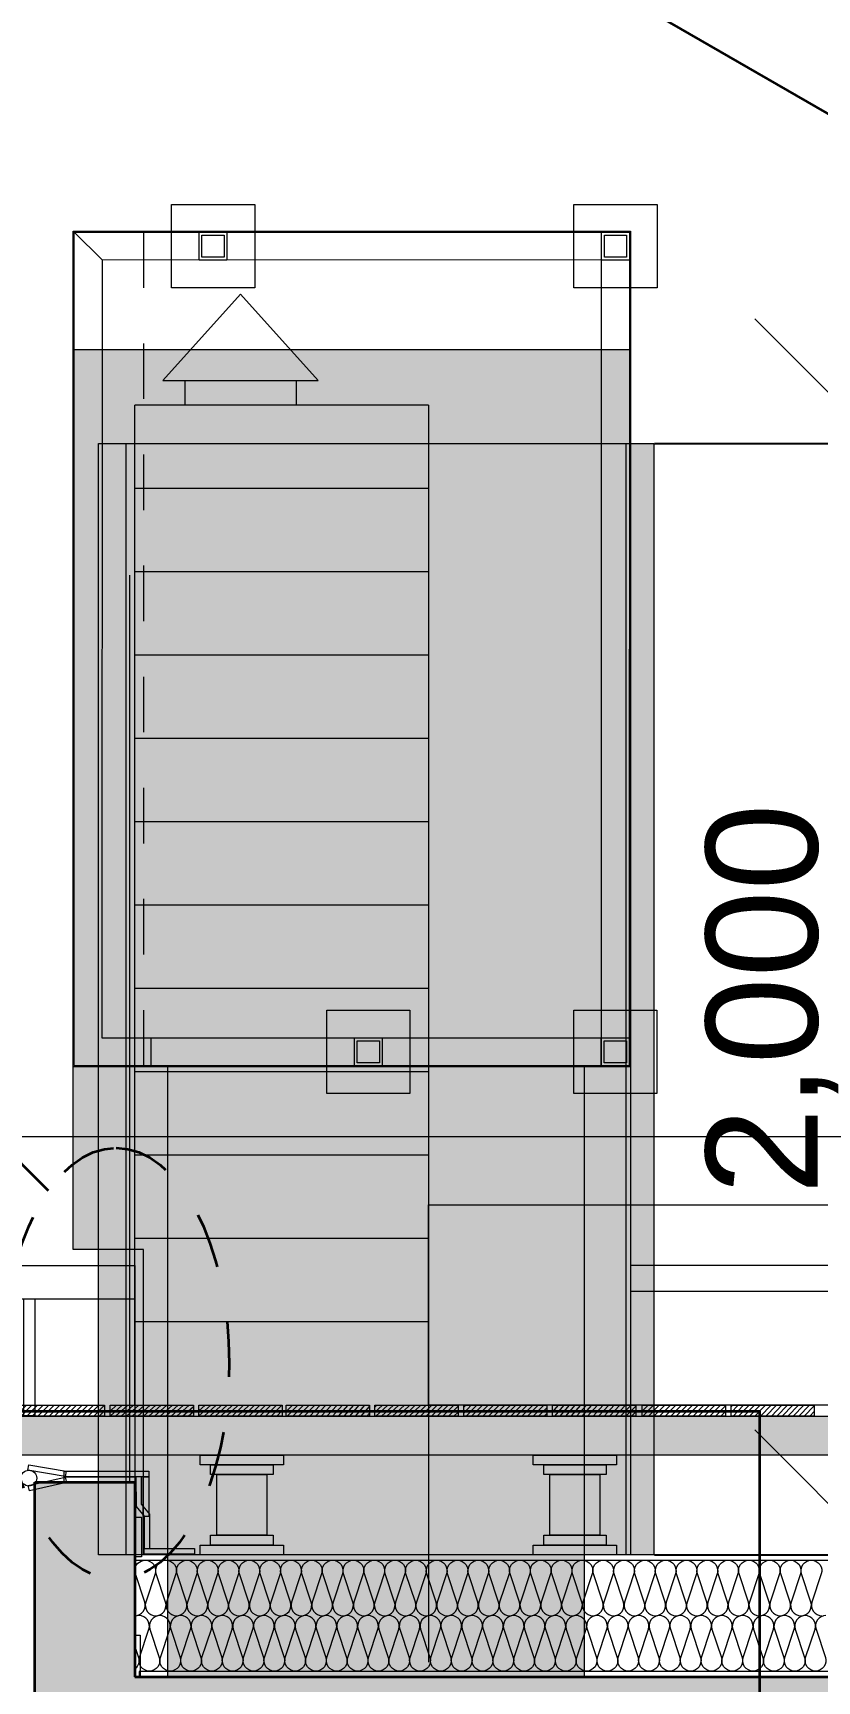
# Model space of a CAD drawing. Header units: metres. Extents: x 1838950 to 1842843, y 5171318 to 5174224.
# Drawn here: x 1841224.471 to 1841225.884, y 5171402.515 to 5171405.481 of the extents above; entities that cross this region are included whole.
import ezdxf

# ---------------------------------------------------------------- set-up
doc = ezdxf.new("R2010")
doc.units = ezdxf.units.M
doc.header["$LTSCALE"] = 0.0254
doc.header["$PDMODE"] = 1
doc.header["$PDSIZE"] = -2
doc.linetypes.add('Sl_Pointillé 1', pattern=[0.083328, 0.041656, -0.041672])
doc.layers.get('0').update_dxf_attribs({"lineweight": 18})
doc.layers.get('DEFPOINTS').update_dxf_attribs({"lineweight": 18})
for name, color, linetype, lineweight, true_color in [('00 CHAZAL CONSTRUCTION', 1, 'Continuous', 5, 0xff0000), ('00 CHAZAL HABILLAGE EDICULES', 5, 'Continuous', 5, 0x0000ff), ('00 CHAZAL HABILLAGE EDICULES 2', 6, 'Continuous', 13, 0xff00ff)]:
    doc.layers.add(name, color=color, linetype=linetype, lineweight=lineweight, true_color=true_color)
for name, color, linetype, lineweight in [('00 CHAZAL Coupe A.5', 7, 'Continuous', 18), ('00 CHAZAL INVISIBLE ARCHI', 7, 'Continuous', 5), ('00 CHAZAL LEVER EDICULES', 7, 'Continuous', 5), ('00 CHAZAL MOBILIER', 7, 'Continuous', 5), ('00 CHAZAL PLATELAGE BOIS', 7, 'Continuous', 5)]:
    doc.layers.add(name, color=color, linetype=linetype, lineweight=lineweight)
doc.styles.add('Arial', font='arial.ttf')
doc.dimstyles.new('Arch', dxfattribs={"dimtxt": 302.065972222221, "dimasz": 0.00224482421875, "dimexe": 0.003175, "dimexo": 0.0015875, "dimgap": 0.0015875, "dimtad": 1, "dimzin": 3, "dimtxsty": 'Arial', "dimblk": 'VW_SLASH', "dimblk1": 'VW_SLASH', "dimblk2": 'VW_SLASH', "dimcen": 0, "dimdle": 0.0015875, "dimazin": 0, "dimtfac": 1, "dimtix": 1, "dimtmove": 0, "dimatfit": 0, "dimldrblk": 'VW_FILLEDARROW-3', "dimfxl": 1, "dimfrac": 2, "dimtolj": 1, "dimtzin": 3, "dimarcsym": 0})
pattern_1 = [(45, (388.1691140702418, 220.8695760480229), (0, -0.009999999999999997), [])]

# ---------------------------------------------------------------- blocks, each defined once
blk = doc.blocks.new('Groupe-1820-1')
at = {"layer": '00 CHAZAL Coupe A.5', "color": 7, "linetype": 'Continuous', "lineweight": 13, "flags": 128}
for points in [[(1841224.654896663, 5171402.713201515, -0.414213562373095), (1841224.673646663, 5171402.731951515, -0.5116109281874278), (1841224.691440247, 5171402.707289591), (1841224.674603078, 5171402.65661344, 0.5116109030738107), (1841224.692396663, 5171402.631951516, 0.511610876032272), (1841224.710190247, 5171402.65661344), (1841224.693353078, 5171402.707289591, -0.5116109189007877), (1841224.711146663, 5171402.731951515, -0.5116109281874278), (1841224.728940247, 5171402.707289591), (1841224.712103078, 5171402.65661344, 0.5116109030738107), (1841224.729896663, 5171402.631951516, 0.511610876032272), (1841224.747690247, 5171402.65661344), (1841224.730853078, 5171402.707289591, -0.5116109189007877), (1841224.748646663, 5171402.731951515, -0.5116109281874278), (1841224.766440247, 5171402.707289591), (1841224.749603078, 5171402.65661344, 0.5116109030738107), (1841224.767396663, 5171402.631951516, 0.511610876032272), (1841224.785190247, 5171402.65661344), (1841224.768353078, 5171402.707289591, -0.5116109189007877), (1841224.786146663, 5171402.731951515, -0.5116109281874278), (1841224.803940247, 5171402.707289591), (1841224.787103078, 5171402.65661344, 0.5116109030738107), (1841224.804896663, 5171402.631951516, 0.511610876032272), (1841224.822690247, 5171402.65661344), (1841224.805853078, 5171402.707289591, -0.5116109189007877), (1841224.823646663, 5171402.731951515, -0.5116109281874278), (1841224.841440247, 5171402.707289591), (1841224.824603078, 5171402.65661344, 0.5116109030738107), (1841224.842396663, 5171402.631951516, 0.511610876032272), (1841224.860190247, 5171402.65661344), (1841224.843353078, 5171402.707289591, -0.5116109189007877), (1841224.861146663, 5171402.731951515, -0.5116109281874278), (1841224.878940247, 5171402.707289591), (1841224.862103078, 5171402.65661344, 0.5116109030738107), (1841224.879896663, 5171402.631951516, 0.511610876032272), (1841224.897690247, 5171402.65661344), (1841224.880853078, 5171402.707289591, -0.5116109189007877), (1841224.898646663, 5171402.731951515, -0.5116109281874278), (1841224.916440247, 5171402.707289591), (1841224.899603078, 5171402.65661344, 0.5116109030738107), (1841224.917396663, 5171402.631951516, 0.511610876032272), (1841224.935190247, 5171402.65661344), (1841224.918353078, 5171402.707289591, -0.5116109189007877), (1841224.936146663, 5171402.731951515, -0.5116109281874278), (1841224.953940247, 5171402.707289591), (1841224.937103078, 5171402.65661344, 0.5116109030738107), (1841224.954896663, 5171402.631951516, 0.511610876032272), (1841224.972690247, 5171402.65661344), (1841224.955853078, 5171402.707289591, -0.5116109189007877), (1841224.973646663, 5171402.731951515, -0.5116109281874278), (1841224.991440247, 5171402.707289591), (1841224.974603078, 5171402.65661344, 0.5116109030738107), (1841224.992396663, 5171402.631951516, 0.511610876032272), (1841225.010190247, 5171402.65661344), (1841224.993353078, 5171402.707289591, -0.5116109189007877), (1841225.011146663, 5171402.731951515, -0.5116109281874278), (1841225.028940247, 5171402.707289591), (1841225.012103078, 5171402.65661344, 0.5116109030738107), (1841225.029896663, 5171402.631951516, 0.511610876032272), (1841225.047690247, 5171402.65661344), (1841225.030853078, 5171402.707289591, -0.5116109189007877), (1841225.048646663, 5171402.731951515, -0.5116109281874278), (1841225.066440247, 5171402.707289591), (1841225.049603078, 5171402.65661344, 0.5116109030738107), (1841225.067396663, 5171402.631951516, 0.511610876032272), (1841225.085190247, 5171402.65661344), (1841225.068353078, 5171402.707289591, -0.5116109189007877), (1841225.086146663, 5171402.731951515, -0.5116109281874278), (1841225.103940247, 5171402.707289591), (1841225.095521663, 5171402.681951515)], [(1841225.095521663, 5171402.681951515), (1841225.087103078, 5171402.65661344, 0.5116109030738107), (1841225.104896663, 5171402.631951516, 0.511610876032272), (1841225.122690247, 5171402.65661344), (1841225.105853078, 5171402.707289591, -0.5116109189007877), (1841225.123646663, 5171402.731951515, -0.5116109281874278), (1841225.141440247, 5171402.707289591), (1841225.124603078, 5171402.65661344, 0.5116109030738107), (1841225.142396663, 5171402.631951516, 0.511610876032272), (1841225.160190247, 5171402.65661344), (1841225.143353078, 5171402.707289591, -0.5116109189007877), (1841225.161146663, 5171402.731951515, -0.5116109281874278), (1841225.178940247, 5171402.707289591), (1841225.162103078, 5171402.65661344, 0.5116109030738107), (1841225.179896663, 5171402.631951516, 0.511610876032272), (1841225.197690247, 5171402.65661344), (1841225.180853078, 5171402.707289591, -0.5116109189007877), (1841225.198646663, 5171402.731951515, -0.5116109281874278), (1841225.216440247, 5171402.707289591), (1841225.199603078, 5171402.65661344, 0.5116109030738107), (1841225.217396663, 5171402.631951516, 0.511610876032272), (1841225.235190247, 5171402.65661344), (1841225.218353078, 5171402.707289591, -0.5116109189007877), (1841225.236146663, 5171402.731951515, -0.5116109281874278), (1841225.253940247, 5171402.707289591), (1841225.237103078, 5171402.65661344, 0.5116109030738107), (1841225.254896663, 5171402.631951516, 0.511610876032272), (1841225.272690247, 5171402.65661344), (1841225.255853078, 5171402.707289591, -0.5116109189007877), (1841225.273646663, 5171402.731951515, -0.5116109281874278), (1841225.291440247, 5171402.707289591), (1841225.274603078, 5171402.65661344, 0.5116109030738107), (1841225.292396663, 5171402.631951516, 0.511610876032272), (1841225.310190247, 5171402.65661344), (1841225.293353078, 5171402.707289591, -0.5116109189007877), (1841225.311146663, 5171402.731951515, -0.5116109281874278), (1841225.328940247, 5171402.707289591), (1841225.312103078, 5171402.65661344, 0.5116109030738107), (1841225.329896663, 5171402.631951516, 0.511610876032272), (1841225.347690247, 5171402.65661344), (1841225.330853078, 5171402.707289591, -0.5116109189007877), (1841225.348646663, 5171402.731951515, -0.5116109281874278), (1841225.366440247, 5171402.707289591), (1841225.349603078, 5171402.65661344, 0.5116109030738107), (1841225.367396663, 5171402.631951516, 0.511610876032272), (1841225.385190247, 5171402.65661344), (1841225.368353078, 5171402.707289591, -0.5116109189007877), (1841225.386146663, 5171402.731951515, -0.5116109281874278), (1841225.403940247, 5171402.707289591), (1841225.387103078, 5171402.65661344, 0.5116109030738107), (1841225.404896663, 5171402.631951516, 0.511610876032272), (1841225.422690247, 5171402.65661344), (1841225.405853078, 5171402.707289591, -0.5116109189007877), (1841225.423646663, 5171402.731951515, -0.5116109281874278), (1841225.441440247, 5171402.707289591), (1841225.424603078, 5171402.65661344, 0.5116109030738107), (1841225.442396663, 5171402.631951516, 0.511610876032272), (1841225.460190247, 5171402.65661344), (1841225.443353078, 5171402.707289591, -0.5116109189007877), (1841225.461146663, 5171402.731951515, -0.5116109281874278), (1841225.478940247, 5171402.707289591), (1841225.462103078, 5171402.65661344, 0.5116109030738107), (1841225.479896663, 5171402.631951516, 0.511610876032272), (1841225.497690247, 5171402.65661344), (1841225.480853078, 5171402.707289591, -0.5116109189007877), (1841225.498646663, 5171402.731951515, -0.5116109281874278), (1841225.516440247, 5171402.707289591), (1841225.499603078, 5171402.65661344, 0.5116109030738107), (1841225.517396663, 5171402.631951516, 0.511610876032272), (1841225.535190247, 5171402.65661344), (1841225.518353078, 5171402.707289591, -0.5116109189007877), (1841225.536146663, 5171402.731951515, -0.5116109281874278), (1841225.553940247, 5171402.707289591), (1841225.545521663, 5171402.681951515)], [(1841225.545521663, 5171402.681951515), (1841225.537103078, 5171402.65661344, 0.5116109030738107), (1841225.554896663, 5171402.631951516, 0.511610876032272), (1841225.572690247, 5171402.65661344), (1841225.555853078, 5171402.707289591, -0.5116109189007877), (1841225.573646663, 5171402.731951515, -0.5116109281874278), (1841225.591440247, 5171402.707289591), (1841225.574603078, 5171402.65661344, 0.5116109030738107), (1841225.592396663, 5171402.631951516, 0.511610876032272), (1841225.610190247, 5171402.65661344), (1841225.593353078, 5171402.707289591, -0.5116109189007877), (1841225.611146663, 5171402.731951515, -0.5116109281874278), (1841225.628940247, 5171402.707289591), (1841225.612103078, 5171402.65661344, 0.5116109030738107), (1841225.629896663, 5171402.631951516, 0.511610876032272), (1841225.647690247, 5171402.65661344), (1841225.630853078, 5171402.707289591, -0.5116109189007877), (1841225.648646663, 5171402.731951515, -0.5116109281874278), (1841225.666440247, 5171402.707289591), (1841225.649603078, 5171402.65661344, 0.5116109030738107), (1841225.667396663, 5171402.631951516, 0.511610876032272), (1841225.685190247, 5171402.65661344), (1841225.668353078, 5171402.707289591, -0.5116109189007877), (1841225.686146663, 5171402.731951515, -0.5116109281874278), (1841225.703940247, 5171402.707289591), (1841225.687103078, 5171402.65661344, 0.5116109030738107), (1841225.704896663, 5171402.631951516, 0.511610876032272), (1841225.722690247, 5171402.65661344), (1841225.705853078, 5171402.707289591, -0.5116109189007877), (1841225.723646663, 5171402.731951515, -0.5116109281874278), (1841225.741440247, 5171402.707289591), (1841225.724603078, 5171402.65661344, 0.5116109030738107), (1841225.742396663, 5171402.631951516, 0.511610876032272), (1841225.760190247, 5171402.65661344), (1841225.743353078, 5171402.707289591, -0.5116109189007877), (1841225.761146663, 5171402.731951515, -0.5116109281874278), (1841225.778940247, 5171402.707289591), (1841225.762103078, 5171402.65661344, 0.5116109030738107), (1841225.779896663, 5171402.631951516, 0.511610876032272), (1841225.797690247, 5171402.65661344), (1841225.780853078, 5171402.707289591, -0.5116109189007877), (1841225.798646663, 5171402.731951515, -0.5116109281874278), (1841225.816440247, 5171402.707289591), (1841225.799603078, 5171402.65661344, 0.5116109030738107), (1841225.817396663, 5171402.631951516, 0.511610876032272), (1841225.835190247, 5171402.65661344), (1841225.818353078, 5171402.707289591, -0.5116109189007877), (1841225.836146663, 5171402.731951515, -0.5116109281874278), (1841225.853940247, 5171402.707289591), (1841225.837103078, 5171402.65661344, 0.5116109030738107), (1841225.854896663, 5171402.631951516, 0.511610876032272), (1841225.872690247, 5171402.65661344), (1841225.855853078, 5171402.707289591, -0.5116109189007877), (1841225.873646663, 5171402.731951515, -0.5116109281874278), (1841225.891440247, 5171402.707289591), (1841225.874603078, 5171402.65661344, 0.5116109030738107), (1841225.892396663, 5171402.631951516, 0.511610876032272)], [(1841224.654896663, 5171402.631951516, 0.511610876032272), (1841224.672690247, 5171402.65661344), (1841224.655853078, 5171402.707289591, -0.08036629962771617), (1841224.654896663, 5171402.713201515)]]:
    blk.add_lwpolyline(points, format="xyb", dxfattribs=at)
blk = doc.blocks.new('Groupe-1821-1')
at = {"layer": '00 CHAZAL Coupe A.5', "color": 7, "linetype": 'Continuous', "lineweight": 13, "flags": 128}
for points in [[(1841225.093646663, 5171402.532428515, -0.511610917636113), (1841225.075853078, 5171402.55709044), (1841225.092690247, 5171402.607766591, 0.5116109189007877), (1841225.074896663, 5171402.632428516, 0.5116109229117703), (1841225.057103078, 5171402.607766591), (1841225.073940247, 5171402.55709044, -0.5116109189007877), (1841225.056146663, 5171402.532428515, -0.511610917636113), (1841225.038353078, 5171402.55709044), (1841225.055190247, 5171402.607766591, 0.5116109189007877), (1841225.037396663, 5171402.632428516, 0.5116109229117703), (1841225.019603078, 5171402.607766591), (1841225.036440247, 5171402.55709044, -0.5116109189007877), (1841225.018646663, 5171402.532428515, -0.511610917636113), (1841225.000853078, 5171402.55709044), (1841225.017690247, 5171402.607766591, 0.5116109189007877), (1841224.999896663, 5171402.632428516, 0.5116109229117703), (1841224.982103078, 5171402.607766591), (1841224.998940247, 5171402.55709044, -0.5116109189007877), (1841224.981146663, 5171402.532428515, -0.511610917636113), (1841224.963353078, 5171402.55709044), (1841224.980190247, 5171402.607766591, 0.5116109189007877), (1841224.962396663, 5171402.632428516, 0.5116109229117703), (1841224.944603078, 5171402.607766591), (1841224.961440247, 5171402.55709044, -0.5116109189007877), (1841224.943646663, 5171402.532428515, -0.511610917636113), (1841224.925853078, 5171402.55709044), (1841224.942690247, 5171402.607766591, 0.5116109189007877), (1841224.924896663, 5171402.632428516, 0.5116109229117703), (1841224.907103078, 5171402.607766591), (1841224.923940247, 5171402.55709044, -0.5116109189007877), (1841224.906146663, 5171402.532428515, -0.511610917636113), (1841224.888353078, 5171402.55709044), (1841224.905190247, 5171402.607766591, 0.5116109189007877), (1841224.887396663, 5171402.632428516, 0.5116109229117703), (1841224.869603078, 5171402.607766591), (1841224.886440247, 5171402.55709044, -0.5116109189007877), (1841224.868646663, 5171402.532428515, -0.511610917636113), (1841224.850853078, 5171402.55709044), (1841224.867690247, 5171402.607766591, 0.5116109189007877), (1841224.849896663, 5171402.632428516, 0.5116109229117703), (1841224.832103078, 5171402.607766591), (1841224.848940247, 5171402.55709044, -0.5116109189007877), (1841224.831146663, 5171402.532428515, -0.511610917636113), (1841224.813353078, 5171402.55709044), (1841224.830190247, 5171402.607766591, 0.5116109189007877), (1841224.812396663, 5171402.632428516, 0.5116109229117703), (1841224.794603078, 5171402.607766591), (1841224.811440247, 5171402.55709044, -0.5116109189007877), (1841224.793646663, 5171402.532428515, -0.511610917636113), (1841224.775853078, 5171402.55709044), (1841224.792690247, 5171402.607766591, 0.5116109189007877), (1841224.774896663, 5171402.632428516, 0.5116109229117703), (1841224.757103078, 5171402.607766591), (1841224.773940247, 5171402.55709044, -0.5116109189007877), (1841224.756146663, 5171402.532428515, -0.511610917636113), (1841224.738353078, 5171402.55709044), (1841224.755190247, 5171402.607766591, 0.5116109189007877), (1841224.737396663, 5171402.632428516, 0.5116109229117703), (1841224.719603078, 5171402.607766591), (1841224.736440247, 5171402.55709044, -0.5116109189007877), (1841224.718646663, 5171402.532428515, -0.511610917636113), (1841224.700853078, 5171402.55709044), (1841224.717690247, 5171402.607766591, 0.5116109189007877), (1841224.699896663, 5171402.632428516, 0.5116109229117703), (1841224.682103078, 5171402.607766591), (1841224.698940247, 5171402.55709044, -0.5116109189007877), (1841224.681146663, 5171402.532428515, -0.511610917636113), (1841224.663353078, 5171402.55709044), (1841224.680190247, 5171402.607766591, 0.5116109189007877), (1841224.662396662, 5171402.632428516, 0.1032437097334831), (1841224.654896663, 5171402.630863175)], [(1841225.543646663, 5171402.532428515, -0.511610917636113), (1841225.525853078, 5171402.55709044), (1841225.542690247, 5171402.607766591, 0.5116109189007877), (1841225.524896663, 5171402.632428516, 0.5116109229117703), (1841225.507103078, 5171402.607766591), (1841225.523940247, 5171402.55709044, -0.5116109189007877), (1841225.506146663, 5171402.532428515, -0.511610917636113), (1841225.488353078, 5171402.55709044), (1841225.505190247, 5171402.607766591, 0.5116109189007877), (1841225.487396663, 5171402.632428516, 0.5116109229117703), (1841225.469603078, 5171402.607766591), (1841225.486440247, 5171402.55709044, -0.5116109189007877), (1841225.468646663, 5171402.532428515, -0.511610917636113), (1841225.450853078, 5171402.55709044), (1841225.467690247, 5171402.607766591, 0.5116109189007877), (1841225.449896663, 5171402.632428516, 0.5116109229117703), (1841225.432103078, 5171402.607766591), (1841225.448940247, 5171402.55709044, -0.5116109189007877), (1841225.431146663, 5171402.532428515, -0.511610917636113), (1841225.413353078, 5171402.55709044), (1841225.430190247, 5171402.607766591, 0.5116109189007877), (1841225.412396663, 5171402.632428516, 0.5116109229117703), (1841225.394603078, 5171402.607766591), (1841225.411440247, 5171402.55709044, -0.5116109189007877), (1841225.393646663, 5171402.532428515, -0.511610917636113), (1841225.375853078, 5171402.55709044), (1841225.392690247, 5171402.607766591, 0.5116109189007877), (1841225.374896663, 5171402.632428516, 0.5116109229117703), (1841225.357103078, 5171402.607766591), (1841225.373940247, 5171402.55709044, -0.5116109189007877), (1841225.356146663, 5171402.532428515, -0.511610917636113), (1841225.338353078, 5171402.55709044), (1841225.355190247, 5171402.607766591, 0.5116109189007877), (1841225.337396663, 5171402.632428516, 0.5116109229117703), (1841225.319603078, 5171402.607766591), (1841225.336440247, 5171402.55709044, -0.5116109189007877), (1841225.318646663, 5171402.532428515, -0.511610917636113), (1841225.300853078, 5171402.55709044), (1841225.317690247, 5171402.607766591, 0.5116109189007877), (1841225.299896663, 5171402.632428516, 0.5116109229117703), (1841225.282103078, 5171402.607766591), (1841225.298940247, 5171402.55709044, -0.5116109189007877), (1841225.281146663, 5171402.532428515, -0.511610917636113), (1841225.263353078, 5171402.55709044), (1841225.280190247, 5171402.607766591, 0.5116109189007877), (1841225.262396663, 5171402.632428516, 0.5116109229117703), (1841225.244603078, 5171402.607766591), (1841225.261440247, 5171402.55709044, -0.5116109189007877), (1841225.243646663, 5171402.532428515, -0.511610917636113), (1841225.225853078, 5171402.55709044), (1841225.242690247, 5171402.607766591, 0.5116109189007877), (1841225.224896663, 5171402.632428516, 0.5116109229117703), (1841225.207103078, 5171402.607766591), (1841225.223940247, 5171402.55709044, -0.5116109189007877), (1841225.206146663, 5171402.532428515, -0.511610917636113), (1841225.188353078, 5171402.55709044), (1841225.205190247, 5171402.607766591, 0.5116109189007877), (1841225.187396663, 5171402.632428516, 0.5116109229117703), (1841225.169603078, 5171402.607766591), (1841225.186440247, 5171402.55709044, -0.5116109189007877), (1841225.168646663, 5171402.532428515, -0.511610917636113), (1841225.150853078, 5171402.55709044), (1841225.167690247, 5171402.607766591, 0.5116109189007877), (1841225.149896663, 5171402.632428516, 0.5116109229117703), (1841225.132103078, 5171402.607766591), (1841225.148940247, 5171402.55709044, -0.5116109189007877), (1841225.131146663, 5171402.532428515, -0.511610917636113), (1841225.113353078, 5171402.55709044), (1841225.130190247, 5171402.607766591, 0.5116109189007877), (1841225.112396663, 5171402.632428516, 0.5116109229117703), (1841225.094603078, 5171402.607766591), (1841225.111440247, 5171402.55709044, -0.5116109189007877), (1841225.093646663, 5171402.532428515)], [(1841225.899896663, 5171402.632428516, 0.5116109229117703), (1841225.882103078, 5171402.607766591), (1841225.898940247, 5171402.55709044, -0.5116109189007877), (1841225.881146663, 5171402.532428515, -0.511610917636113), (1841225.863353078, 5171402.55709044), (1841225.880190247, 5171402.607766591, 0.5116109189007877), (1841225.862396663, 5171402.632428516, 0.5116109229117703), (1841225.844603078, 5171402.607766591), (1841225.861440247, 5171402.55709044, -0.5116109189007877), (1841225.843646663, 5171402.532428515, -0.511610917636113), (1841225.825853078, 5171402.55709044), (1841225.842690247, 5171402.607766591, 0.5116109189007877), (1841225.824896663, 5171402.632428516, 0.5116109229117703), (1841225.807103078, 5171402.607766591), (1841225.823940247, 5171402.55709044, -0.5116109189007877), (1841225.806146663, 5171402.532428515, -0.511610917636113), (1841225.788353078, 5171402.55709044), (1841225.805190247, 5171402.607766591, 0.5116109189007877), (1841225.787396663, 5171402.632428516, 0.5116109229117703), (1841225.769603078, 5171402.607766591), (1841225.786440247, 5171402.55709044, -0.5116109189007877), (1841225.768646663, 5171402.532428515, -0.511610917636113), (1841225.750853078, 5171402.55709044), (1841225.767690247, 5171402.607766591, 0.5116109189007877), (1841225.749896663, 5171402.632428516, 0.5116109229117703), (1841225.732103078, 5171402.607766591), (1841225.748940247, 5171402.55709044, -0.5116109189007877), (1841225.731146663, 5171402.532428515, -0.511610917636113), (1841225.713353078, 5171402.55709044), (1841225.730190247, 5171402.607766591, 0.5116109189007877), (1841225.712396663, 5171402.632428516, 0.5116109229117703), (1841225.694603078, 5171402.607766591), (1841225.711440247, 5171402.55709044, -0.5116109189007877), (1841225.693646663, 5171402.532428515, -0.511610917636113), (1841225.675853078, 5171402.55709044), (1841225.692690247, 5171402.607766591, 0.5116109189007877), (1841225.674896663, 5171402.632428516, 0.5116109229117703), (1841225.657103078, 5171402.607766591), (1841225.673940247, 5171402.55709044, -0.5116109189007877), (1841225.656146663, 5171402.532428515, -0.511610917636113), (1841225.638353078, 5171402.55709044), (1841225.655190247, 5171402.607766591, 0.5116109189007877), (1841225.637396663, 5171402.632428516, 0.5116109229117703), (1841225.619603078, 5171402.607766591), (1841225.636440247, 5171402.55709044, -0.5116109189007877), (1841225.618646663, 5171402.532428515, -0.511610917636113), (1841225.600853078, 5171402.55709044), (1841225.617690247, 5171402.607766591, 0.5116109189007877), (1841225.599896663, 5171402.632428516, 0.5116109229117703), (1841225.582103078, 5171402.607766591), (1841225.598940247, 5171402.55709044, -0.5116109189007877), (1841225.581146663, 5171402.532428515, -0.511610917636113), (1841225.563353078, 5171402.55709044), (1841225.580190247, 5171402.607766591, 0.5116109189007877), (1841225.562396663, 5171402.632428516, 0.5116109229117703), (1841225.544603078, 5171402.607766591), (1841225.561440247, 5171402.55709044, -0.5116109189007877), (1841225.543646663, 5171402.532428515)], [(1841224.654896663, 5171402.576785181), (1841224.661440247, 5171402.55709044, -0.3225536413321664), (1841224.654896663, 5171402.536178515)]]:
    blk.add_lwpolyline(points, format="xyb", dxfattribs=at)
blk = doc.blocks.new('Groupe-1826-1')
at = {"layer": '00 CHAZAL Coupe A.5', "color": 7, "linetype": 'Continuous', "lineweight": 5, "flags": 128}
for points in [[(1841224.772692443, 5171402.920990684), (1841224.922692442, 5171402.920978106), (1841224.922691, 5171402.903782269), (1841224.772691001, 5171402.903794848)], [(1841224.791441185, 5171402.903793276), (1841224.903941185, 5171402.903783841), (1841224.903939704, 5171402.886131331), (1841224.791439705, 5171402.886140767)], [(1841224.80270257, 5171402.886139822), (1841224.89270257, 5171402.886132274), (1841224.892693399, 5171402.776773932), (1841224.802693399, 5171402.77678148)], [(1841224.772692287, 5171402.759131839), (1841224.922692287, 5171402.759119259), (1841224.922690844, 5171402.741923422), (1841224.772690845, 5171402.741936002)], [(1841224.791443583, 5171402.776782423), (1841224.903943583, 5171402.776772988), (1841224.903942102, 5171402.759120831), (1841224.791442103, 5171402.759130266)]]:
    blk.add_lwpolyline(points, close=True, dxfattribs=at)
blk = doc.blocks.new('Groupe-1828-1')
at = {"layer": '00 CHAZAL Coupe A.5', "color": 7, "linetype": 'Continuous', "lineweight": 5, "flags": 128}
for points in [[(1841225.372692443, 5171402.920990684), (1841225.522692442, 5171402.920978106), (1841225.522691, 5171402.903782269), (1841225.372691001, 5171402.903794848)], [(1841225.391441185, 5171402.903793276), (1841225.503941185, 5171402.903783841), (1841225.503939704, 5171402.886131331), (1841225.391439705, 5171402.886140767)], [(1841225.40270257, 5171402.886139822), (1841225.49270257, 5171402.886132274), (1841225.492693399, 5171402.776773932), (1841225.402693399, 5171402.77678148)], [(1841225.372692287, 5171402.759131839), (1841225.522692286, 5171402.759119259), (1841225.522690844, 5171402.741923422), (1841225.372690845, 5171402.741936002)], [(1841225.391443583, 5171402.776782423), (1841225.503943583, 5171402.776772988), (1841225.503942102, 5171402.759120831), (1841225.391442103, 5171402.759130266)]]:
    blk.add_lwpolyline(points, close=True, dxfattribs=at)
blk = doc.blocks.new('Groupe-1988-1')
at = {"layer": '00 CHAZAL CONSTRUCTION'}
blk.add_line((1841224.645291892, 5171404.505017748), (1841224.645057748, 5171402.870970676), dxfattribs=at)
at = {"layer": '00 CHAZAL CONSTRUCTION', "flags": 128}
blk.add_lwpolyline([(1841195.296588009, 5171405.794609969), (1841195.296587505, 5171403.494609969), (1841256.88204501, 5171403.49460997), (1841256.882043539, 5171406.072559759)], dxfattribs=at)
blk = doc.blocks.new('Groupe-1989-1')
at = {"layer": '00 CHAZAL CONSTRUCTION', "color": 7}
blk.add_blockref('Groupe-1988-1', (0, 0), dxfattribs=at)
blk = doc.blocks.new('Groupe-2001-1')
at = {"layer": '00 CHAZAL Coupe A.5', "color": 7, "linetype": 'Continuous', "lineweight": 13, "flags": 128}
blk.add_lwpolyline([(1841225.184061024, 5171403.371393556), (1841228.229749672, 5171403.371393556), (1841228.229749672, 5171403.010945064), (1841225.184061024, 5171403.010945064)], close=True, dxfattribs=at)
blk = doc.blocks.new('Groupe-2012-1')
at = {"layer": '00 CHAZAL Coupe A.5', "color": 8, "linetype": 'Continuous', "lineweight": 5, "true_color": 0x777777}
for p, q in [((1841225.184061024, 5171404.66071434), (1841224.655080248, 5171404.66071434)), ((1841225.184061024, 5171404.51071434), (1841224.655080248, 5171404.51071434)), ((1841225.184061024, 5171404.360714341), (1841224.655080248, 5171404.360714341)), ((1841225.184061024, 5171404.21071434), (1841224.655080248, 5171404.21071434)), ((1841225.184061024, 5171404.06071434), (1841224.655080248, 5171404.06071434)), ((1841225.184061024, 5171403.91071434), (1841224.655080248, 5171403.91071434)), ((1841225.184061024, 5171403.76071434), (1841224.655080248, 5171403.76071434)), ((1841225.184061024, 5171403.610714341), (1841224.655080248, 5171403.610714341)), ((1841225.184061024, 5171403.46071434), (1841224.655080248, 5171403.46071434)), ((1841225.184061024, 5171403.31071434), (1841224.655080248, 5171403.31071434)), ((1841225.184061024, 5171403.16071434), (1841224.655080248, 5171403.16071434))]:
    blk.add_line(p, q, dxfattribs=at)
blk = doc.blocks.new('Groupe-2013-1')
at = {"layer": '00 CHAZAL Coupe A.5', "color": 7, "linetype": 'Continuous', "lineweight": 13}
for p, q in [((1841224.655080248, 5171403.010945064), (1841224.655080248, 5171404.81071434)), ((1841225.184061024, 5171404.81071434), (1841224.655080248, 5171404.81071434)), ((1841225.184061024, 5171404.81071434), (1841225.184061024, 5171402.548337301))]:
    blk.add_line(p, q, dxfattribs=at)
at = {"layer": '00 CHAZAL Coupe A.5', "color": 8, "true_color": 0x777777}
blk.add_blockref('Groupe-2012-1', (0, 0), dxfattribs=at)
blk = doc.blocks.new('VW_SLASH')
at = {"color": 0, "linetype": 'ByBlock', "lineweight": -2, "transparency": 16777216}
blk.add_line((0.7071823204419889, 0), (-1, 0), dxfattribs=at)
at = {"color": 0, "lineweight": 20, "transparency": 16777216, "flags": 128}
blk.add_lwpolyline([(0.5000534143197685, 0.5000534143197684), (-0.5000534143197684, -0.5000534143197685)], dxfattribs=at)
blk = doc.blocks.new('*D1641')
at = {"layer": '00 CHAZAL HABILLAGE EDICULES 2', "color": 0, "lineweight": -2, "transparency": 16777216}
for p, q in [((1841225.591141896, 5171404.741843702), (1841226.631000002, 5171404.741843702)), ((1841225.996000002, 5171404.292878859), (1841225.996000002, 5171403.190808546)), ((1841225.591141896, 5171402.741843702), (1841226.631000002, 5171402.741843702))]:
    blk.add_line(p, q, dxfattribs=at)
at = {"layer": 'DEFPOINTS', "color": 0, "transparency": 16777216}
for p in [(1841225.589554396, 5171404.741843702), (1841225.589554396, 5171402.741843702), (1841225.996000002, 5171402.741843702)]:
    blk.add_point(p, dxfattribs=at)
at = {"layer": '00 CHAZAL HABILLAGE EDICULES 2', "color": 0, "lineweight": -2, "transparency": 16777216, "xscale": 0.44896484375, "yscale": 0.44896484375, "zscale": 0.44896484375}
for p, rotation in [((1841225.996000002, 5171404.741843702), 90), ((1841225.996000002, 5171402.741843702), 270)]:
    blk.add_blockref('VW_SLASH', p, dxfattribs=dict(at, rotation=rotation))
at = {"layer": '00 CHAZAL HABILLAGE EDICULES 2', "color": 0, "transparency": 16777216, "insert": (1841225.802810113, 5171403.7418437), "char_height": 0.2013773148148148, "attachment_point": 5, "rotation": 90, "style": 'Arial'}
blk.add_mtext('\\A1;2,000', dxfattribs=at)
blk = doc.blocks.new('VW_FILLEDARROW-3')
at = {"linetype": 'Continuous', "lineweight": 0, "transparency": 16777216}
blk.add_hatch(color=0, dxfattribs=at).paths.add_polyline_path([(-1.414364640883978, 0.3789778633279968), (0, 0), (-1.414364640883978, -0.3789778633279972)])
at = {"color": 0, "lineweight": 5, "transparency": 16777216, "flags": 128}
blk.add_lwpolyline([(-1.414364640883978, 0.3789778633279968), (0, 0), (-1.414364640883978, -0.3789778633279972)], close=True, dxfattribs=at)
blk = doc.blocks.new('00 poteau 50x50mm-4')
at = {"layer": '00 CHAZAL HABILLAGE EDICULES', "flags": 128}
for points in [[(-0.05, 0.1), (0.1, 0.1), (0.1, -0.05), (-0.05, -0.05)], [(0, 0.05), (0.05, 0.05), (0.05, 0), (0, 0)], [(0.005, 0.045), (0.045, 0.045), (0.045, 0.005), (0.005, 0.005)]]:
    blk.add_lwpolyline(points, close=True, dxfattribs=at)
blk = doc.blocks.new('Groupe-2079-1')
at = {"layer": '00 CHAZAL Coupe A.5', "color": 1, "linetype": 'Continuous', "lineweight": 35, "true_color": 0xff0000, "transparency": 33554687, "flags": 128}
for points in [[(1841194.98728708, 5171405.300031842), (1841194.987285593, 5171403.000031841), (1841225.780014346, 5171403.000018678)], [(1841225.780014346, 5171403.000018678), (1841225.780012945, 5171400.486295), (1841237.635416719, 5171400.486289932), (1841237.635418121, 5171403.000013611)]]:
    blk.add_lwpolyline(points, dxfattribs=at)
at = {"layer": '00 CHAZAL HABILLAGE EDICULES', "color": 1, "linetype": 'Sl_Pointillé 1', "true_color": 0xff0000, "transparency": 33554687}
blk.add_line((1841224.670770771, 5171405.122037154), (1841224.670498497, 5171403.622037178), dxfattribs=at)
at = {"layer": '00 CHAZAL HABILLAGE EDICULES', "color": 1, "true_color": 0xff0000, "transparency": 33554687, "flags": 128}
blk.add_lwpolyline([(1841224.543771136, 5171405.124060204), (1841225.54777112, 5171405.123877963), (1841225.54749812, 5171403.619877988), (1841224.543498136, 5171403.62006023)], close=True, dxfattribs=at)
at = {"layer": '00 CHAZAL HABILLAGE EDICULES', "color": 1, "true_color": 0xff0000, "flags": 128}
for points in [[(1841224.545770773, 5171405.122059841), (1841225.545770756, 5171405.121878325), (1841225.545498483, 5171403.62187835), (1841224.545498499, 5171403.622059866)], [(1841224.545770773, 5171405.122059843), (1841225.545770756, 5171405.121878325), (1841225.545498483, 5171403.621878351), (1841224.545498499, 5171403.622059866), (1841224.545770773, 5171405.122059843), (1841224.595761696, 5171405.072050767), (1841224.595507574, 5171403.672050791), (1841225.495507559, 5171403.671887427), (1841225.495761681, 5171405.071887402), (1841224.595761696, 5171405.072050767)]]:
    blk.add_lwpolyline(points, close=True, dxfattribs=at)
at = {"layer": '00 CHAZAL HABILLAGE EDICULES', "color": 1, "true_color": 0xff0000}
for p, rotation in [((1841224.820770768, 5171405.122009925), 179.9896021660055), ((1841225.545770756, 5171405.121878325), 179.9896021660055), ((1841225.10049849, 5171403.621959125), 89.98959959564084), ((1841225.545498483, 5171403.621878351), 89.98959959564084)]:
    blk.add_blockref('00 poteau 50x50mm-4', p, dxfattribs=dict(at, rotation=rotation))
blk = doc.blocks.new('Groupe-2080-1')
at = {"layer": '00 CHAZAL Coupe A.5', "color": 12, "linetype": 'Continuous', "lineweight": 35, "true_color": 0xdd0000, "transparency": 33554687}
for p, q in [((1841226.397747804, 5171405.04991596), (1841224.674156768, 5171406.045031658)), ((1841224.499194301, 5171403.396974235), (1841223.261126098, 5171404.63504202))]:
    blk.add_line(p, q, dxfattribs=at)
at = {"layer": '00 CHAZAL Coupe A.5', "color": 12, "linetype": 'Sl_Pointillé 1', "lineweight": 35, "true_color": 0xdd0000, "transparency": 33554687}
blk.add_ellipse((1841224.62115927, 5171403.08580891), major_axis=(-9.339513518743984e-11, 0.3882243502616882), ratio=0.5249453604746245, dxfattribs=at)

msp = doc.modelspace()

# ---------------------------------------------------------------- hatches: boundary and pattern name
at = {"layer": '00 CHAZAL Coupe A.5', "linetype": 'Continuous', "lineweight": 0, "true_color": 0xaaaaaa}
h = msp.add_hatch(color=253, dxfattribs=at)
h.paths.add_polyline_path([(1841239.109896663, 5171403.243896709), (1841238.949896664, 5171403.243896708), (1841238.949896662, 5171402.521969138), (1841224.65489666, 5171402.521969132), (1841224.654896659, 5171402.872162836), (1841224.474896656, 5171402.872162841), (1841224.474896655, 5171402.326162837), (1841224.475301403, 5171402.326162834), (1841224.475301407, 5171402.272162841), (1841231.923579672, 5171402.272162838), (1841231.923579679, 5171399.732462833), (1841224.655250215, 5171399.732462838), (1841224.655250213, 5171399.732162839), (1841224.475301403, 5171399.732162839), (1841224.475301412, 5171399.482162841), (1841236.987928811, 5171399.482162837), (1841236.987928817, 5171399.112889856), (1841237.087976189, 5171399.112889857), (1841237.087976182, 5171399.482162838), (1841238.93028596, 5171399.482162832), (1841238.93028596, 5171396.942462839), (1841224.475301409, 5171396.942462837), (1841224.475301411, 5171396.692355099), (1841246.377896659, 5171396.692355103), (1841246.377896661, 5171394.10147543), (1841224.475301404, 5171394.101475427), (1841224.475301405, 5171394.101355106), (1841224.475036844, 5171394.101355103), (1841224.475036842, 5171393.851355097), (1841246.37789666, 5171393.851355102), (1841246.377896659, 5171391.261162833), (1841224.475301403, 5171391.261162841), (1841224.475301406, 5171390.511163147), (1841224.655250211, 5171390.565686908), (1841224.655250206, 5171391.031714343), (1841224.654996149, 5171391.031714346), (1841224.654996147, 5171391.061714348), (1841241.882573695, 5171391.061714348), (1841241.882573695, 5171387.477191932), (1841242.082573693, 5171387.53426539), (1841242.082573697, 5171388.170355096), (1841244.382896662, 5171388.170355097), (1841244.382896658, 5171387.592779486), (1841244.575838503, 5171387.647714344), (1841244.575838506, 5171388.221043946), (1841251.192440692, 5171388.221043946), (1841251.192440688, 5171387.739728985), (1841251.352896657, 5171387.787714348), (1841251.352896661, 5171393.704138685), (1841251.353186321, 5171393.704138688), (1841251.353186318, 5171393.736426199), (1841251.352440687, 5171393.7364262), (1841251.352440685, 5171395.123355104), (1841251.233036839, 5171395.134355097), (1841251.233036847, 5171395.163355105), (1841251.232036843, 5171395.163355106), (1841251.232036842, 5171395.165587686), (1841251.192440684, 5171395.165587681), (1841251.192440693, 5171394.101475435), (1841246.557768262, 5171394.101475426), (1841246.557768263, 5171396.722462832), (1841251.192440694, 5171396.722462841), (1841251.192440686, 5171396.489355098), (1841251.352440685, 5171396.489355099), (1841251.352440687, 5171396.530651601), (1841251.352896659, 5171396.530651597), (1841251.352896658, 5171396.55671435), (1841251.352440684, 5171396.556714344), (1841251.352440692, 5171396.722462832), (1841252.340786604, 5171396.722462839), (1841252.3407866, 5171396.928933835), (1841251.720516192, 5171396.938018993), (1841251.720536839, 5171396.937796375), (1841251.362440684, 5171396.942462835), (1841251.352440687, 5171396.942462837), (1841251.352440687, 5171397.070166074), (1841251.352896661, 5171397.07016608), (1841251.352896659, 5171397.246062134), (1841251.352440687, 5171397.246062138), (1841251.352440692, 5171397.268162839), (1841251.352492689, 5171397.268162834), (1841251.35249269, 5171397.412162843), (1841251.35228317, 5171397.412162838), (1841251.352283174, 5171397.439162839), (1841251.192440686, 5171397.439162839), (1841251.192440687, 5171396.942462836), (1841245.109077177, 5171396.942462842), (1841245.085864868, 5171396.970704683), (1841245.00263581, 5171397.172667933), (1841244.919994568, 5171397.173386062), (1841244.919994564, 5171397.173392333), (1841244.919273441, 5171397.173392333), (1841244.919273437, 5171396.944310385), (1841244.919638059, 5171396.942462835), (1841239.110460074, 5171396.942462837), (1841239.11046007, 5171399.29216284), (1841239.10989666, 5171399.292162834), (1841239.109896654, 5171399.51216284), (1841244.86303684, 5171399.51216284), (1841244.863036841, 5171399.512462839), (1841244.957424605, 5171399.51246284), (1841244.957424609, 5171399.439216402), (1841245.117306272, 5171399.439216402), (1841245.117306273, 5171399.445162839), (1841245.117601469, 5171399.445162842), (1841245.117601464, 5171399.512462843), (1841246.106017133, 5171399.512462839), (1841246.106017133, 5171399.724727717), (1841245.455516759, 5171399.735635524), (1841245.45496105, 5171399.734283544), (1841245.117601464, 5171399.739940494), (1841245.11760146, 5171400.23246284), (1841244.817601467, 5171400.232462842), (1841244.817601464, 5171399.73246284), (1841239.109896661, 5171399.732462842)])
h.paths.add_polyline_path([(1841244.382896663, 5171391.041162834), (1841244.382896655, 5171388.420850242), (1841242.082573691, 5171388.420850242), (1841242.0825737, 5171391.041162842)])
h.paths.add_polyline_path([(1841246.377896656, 5171391.04116284), (1841246.377896661, 5171388.42104395), (1841244.575838506, 5171388.421043945), (1841244.5758385, 5171391.041162835)])
h.paths.add_polyline_path([(1841251.192440687, 5171391.041162836), (1841251.192440687, 5171390.901285128), (1841251.192614533, 5171390.90128513), (1841251.192614524, 5171390.863826097), (1841251.192642106, 5171390.863826093), (1841251.192642109, 5171388.421043948), (1841246.557768262, 5171388.421043947), (1841246.557768257, 5171391.041162837)])
h.paths.add_polyline_path([(1841251.192440689, 5171393.881475432), (1841251.192440691, 5171391.261162839), (1841246.557896664, 5171391.261162838), (1841246.557896662, 5171393.881475431)])
h.paths.add_polyline_path([(1841244.919994568, 5171397.173386062), (1841244.919994559, 5171397.172514952), (1841244.919273441, 5171397.173392333)])
h.paths.add_polyline_path([(1841238.93028596, 5171402.301961875), (1841238.930285954, 5171399.732462839), (1841238.597896662, 5171399.732462839), (1841232.103579674, 5171399.732462839), (1841232.103579677, 5171402.301460601), (1841238.852188752, 5171402.30196188)])
at = {"layer": '00 CHAZAL Coupe A.5', "linetype": 'Continuous', "lineweight": 5, "true_color": 0xc0c0c0}
h = msp.add_hatch(dxfattribs=at)
h.set_pattern_fill('BOIS 45', color=9, style=0, pattern_type=2)
h.set_pattern_definition(pattern_1)
h.paths.add_polyline_path([(1841224.450361607, 5171403.010945064), (1841224.600361607, 5171403.010945064), (1841224.600361607, 5171402.990945064), (1841224.450361607, 5171402.990945064)])
h = msp.add_hatch(dxfattribs=at)
h.set_pattern_fill('BOIS 45', color=9, style=0, pattern_type=2)
h.set_pattern_definition(pattern_1)
h.paths.add_polyline_path([(1841224.610361607, 5171403.010945064), (1841224.760361607, 5171403.010945064), (1841224.760361607, 5171402.990945064), (1841224.610361607, 5171402.990945064)])
h = msp.add_hatch(dxfattribs=at)
h.set_pattern_fill('BOIS 45', color=9, style=0, pattern_type=2)
h.set_pattern_definition(pattern_1)
h.paths.add_polyline_path([(1841224.770361607, 5171403.010945064), (1841224.920361607, 5171403.010945064), (1841224.920361607, 5171402.990945064), (1841224.770361607, 5171402.990945064)])
h = msp.add_hatch(dxfattribs=at)
h.set_pattern_fill('BOIS 45', color=9, style=0, pattern_type=2)
h.set_pattern_definition(pattern_1)
h.paths.add_polyline_path([(1841224.927361607, 5171403.010945064), (1841225.077361607, 5171403.010945064), (1841225.077361607, 5171402.990945064), (1841224.927361607, 5171402.990945064)])
h = msp.add_hatch(dxfattribs=at)
h.set_pattern_fill('BOIS 45', color=9, style=0, pattern_type=2)
h.set_pattern_definition(pattern_1)
h.paths.add_polyline_path([(1841225.087361607, 5171403.010945064), (1841225.237361607, 5171403.010945064), (1841225.237361607, 5171402.990945064), (1841225.087361607, 5171402.990945064)])
h = msp.add_hatch(dxfattribs=at)
h.set_pattern_fill('BOIS 45', color=9, style=0, pattern_type=2)
h.set_pattern_definition(pattern_1)
h.paths.add_polyline_path([(1841225.247361607, 5171403.010945064), (1841225.397361607, 5171403.010945064), (1841225.397361607, 5171402.990945064), (1841225.247361607, 5171402.990945064)])
h = msp.add_hatch(dxfattribs=at)
h.set_pattern_fill('BOIS 45', color=9, style=0, pattern_type=2)
h.set_pattern_definition(pattern_1)
h.paths.add_polyline_path([(1841225.407361607, 5171403.010945064), (1841225.557361607, 5171403.010945064), (1841225.557361607, 5171402.990945064), (1841225.407361607, 5171402.990945064)])
h = msp.add_hatch(dxfattribs=at)
h.set_pattern_fill('BOIS 45', color=9, style=0, pattern_type=2)
h.set_pattern_definition(pattern_1)
h.paths.add_polyline_path([(1841225.568896663, 5171403.010945064), (1841225.718896663, 5171403.010945064), (1841225.718896663, 5171402.990945064), (1841225.568896663, 5171402.990945064)])
h = msp.add_hatch(dxfattribs=at)
h.set_pattern_fill('BOIS 45', color=9, style=0, pattern_type=2)
h.set_pattern_definition(pattern_1)
h.paths.add_polyline_path([(1841225.728896663, 5171403.010945064), (1841225.878896663, 5171403.010945064), (1841225.878896663, 5171402.990945064), (1841225.728896663, 5171402.990945064)])
at = {"layer": '00 CHAZAL HABILLAGE EDICULES 2', "linetype": 'Continuous', "lineweight": 0, "true_color": 0xffff00}
msp.add_hatch(color=2, dxfattribs=at).paths.add_polyline_path([(1841224.589554395, 5171404.7418437), (1841225.589554395, 5171404.7418437), (1841225.589554395, 5171402.7418437), (1841224.589554395, 5171402.7418437)])
at = {"layer": '00 CHAZAL LEVER EDICULES', "linetype": 'Continuous', "lineweight": 0, "true_color": 0x888888, "transparency": 33554559}
for points in [[(1841224.684560325, 5171403.67204245), (1841225.494560312, 5171403.671895768), (1841225.494551257, 5171403.621895769), (1841224.68455127, 5171403.622042451)], [(1841224.714551269, 5171403.622037019), (1841225.464551258, 5171403.621901202), (1841225.46435206, 5171402.52190122), (1841224.714352072, 5171402.522037037)]]:
    msp.add_hatch(color=252, dxfattribs=at).paths.add_polyline_path(points)
at = {"layer": '00 CHAZAL MOBILIER', "linetype": 'Continuous', "lineweight": 0, "true_color": 0xa6caf0}
msp.add_hatch(color=151, dxfattribs=at).paths.add_polyline_path([(1841224.670732454, 5171403.290945063), (1841224.543732452, 5171403.290945063), (1841224.543732452, 5171404.910945063), (1841225.547732469, 5171404.910945063), (1841225.547732469, 5171402.741951515), (1841224.670732454, 5171402.741951515)])
at = {"layer": '00 CHAZAL PLATELAGE BOIS', "linetype": 'Continuous', "lineweight": 0, "true_color": 0xead4bf}
msp.add_hatch(color=254, dxfattribs=at).paths.add_polyline_path([(1841223.97120592, 5171402.990990684), (1841235.932843919, 5171402.990990684), (1841235.932843919, 5171402.920990684), (1841223.97120592, 5171402.920990684)])

# ---------------------------------------------------------------- linework, layer by layer
at = {"layer": '00 CHAZAL Coupe A.5', "color": 7, "linetype": 'Continuous', "lineweight": 13}
for p, q in [((1841218.19408388, 5171403.262462832), (1841224.655080248, 5171403.262462832)), ((1841224.655080248, 5171403.262462832), (1841224.655080248, 5171402.871951515)), ((1841226.495080248, 5171403.262462832), (1841225.547732469, 5171403.262462832)), ((1841218.19408388, 5171403.202621101), (1841224.655080248, 5171403.202621101)), ((1841226.495080248, 5171403.215786319), (1841225.547732469, 5171403.215786319))]:
    msp.add_line(p, q, dxfattribs=at)
at = {"layer": '00 CHAZAL Coupe A.5', "color": 7, "linetype": 'Continuous', "lineweight": 13, "flags": 128}
for points in [[(1841224.705366541, 5171404.855162832), (1841224.985271242, 5171404.855162832), (1841224.845318892, 5171405.01071434)], [(1841224.745366541, 5171404.855162832), (1841224.945271242, 5171404.855162832), (1841224.945271242, 5171404.81071434), (1841224.745366541, 5171404.81071434)], [(1841224.455095109, 5171403.202621101), (1841224.474896663, 5171403.202621101), (1841224.474896663, 5171402.991698398), (1841224.455095109, 5171402.991698398)], [(1841224.46205521, 5171402.894077474), (1841224.463737425, 5171402.903934967), (1841224.531189413, 5171402.89242406), (1841224.529507199, 5171402.882566568)], [(1841224.529475013, 5171402.881367731), (1841224.531673049, 5171402.871612289), (1841224.464919365, 5171402.856571764), (1841224.462721329, 5171402.866327206)], [(1841224.679891755, 5171402.891951515), (1841224.679891755, 5171402.881951516), (1841224.527292371, 5171402.881951516), (1841224.527292371, 5171402.891951515)], [(1841224.527292371, 5171402.871951515), (1841224.527292371, 5171402.881951516), (1841224.656925102, 5171402.881951516), (1841224.656925102, 5171402.871951515)], [(1841224.656921151, 5171402.881951516), (1841224.657022287, 5171402.828908084), (1841224.671929129, 5171402.811236275), (1841224.671937107, 5171402.753008884), (1841224.681929129, 5171402.753008884), (1841224.681929129, 5171402.8148907), (1841224.666921151, 5171402.832682405), (1841224.666921151, 5171402.881951516)], [(1841224.669891755, 5171402.881951516), (1841224.679891755, 5171402.881951516), (1841224.679891755, 5171402.810685029), (1841224.669891755, 5171402.810685029)], [(1841224.656937107, 5171402.809275372), (1841224.666937107, 5171402.809275372), (1841224.666937107, 5171402.738008885), (1841224.656937107, 5171402.738008885)], [(1841224.671937107, 5171402.743008885), (1841224.671937107, 5171402.753008884), (1841224.76257035, 5171402.753008884), (1841224.76257035, 5171402.743008885)], [(1841238.949896663, 5171402.741951515), (1841224.654896663, 5171402.741951515), (1841224.654896663, 5171402.731951515), (1841238.949896663, 5171402.731951515)], [(1841224.65420017, 5171402.597218002), (1841224.66420017, 5171402.597218002), (1841224.66420017, 5171402.521969128), (1841224.65420017, 5171402.521969128)], [(1841238.949896663, 5171402.531969128), (1841224.662896663, 5171402.531969128), (1841224.662896663, 5171402.521969128), (1841238.949896663, 5171402.521969128)]]:
    msp.add_lwpolyline(points, close=True, dxfattribs=at)
at = {"layer": '00 CHAZAL Coupe A.5', "color": 7, "linetype": 'Continuous', "lineweight": 35, "flags": 128}
msp.add_lwpolyline([(1841246.377896663, 5171396.692355095), (1841224.475301411, 5171396.692355095), (1841224.475301411, 5171396.942462833), (1841238.930285962, 5171396.942462833), (1841238.930285962, 5171399.482162832), (1841237.087976189, 5171399.482162832), (1841237.087976189, 5171399.112889848), (1841236.987928819, 5171399.112889848), (1841236.987928819, 5171399.482162832), (1841224.475301411, 5171399.482162832), (1841224.475301411, 5171399.732162832), (1841224.655250215, 5171399.732162832), (1841224.655250215, 5171399.732462833), (1841231.92357968, 5171399.732462833), (1841231.92357968, 5171402.272162832), (1841224.475301411, 5171402.272162832), (1841224.475301411, 5171402.326162832), (1841224.474896663, 5171402.326162832), (1841224.474896663, 5171402.872162832), (1841224.654896663, 5171402.872162832), (1841224.654896663, 5171402.521969128), (1841238.949896663, 5171402.521969128), (1841238.949896663, 5171403.2438967), (1841239.109896663, 5171403.2438967)], dxfattribs=at)
at = {"layer": '00 CHAZAL Coupe A.5', "color": 7, "linetype": 'Continuous', "lineweight": 5, "flags": 128}
for points in [[(1841224.450361607, 5171403.010945064), (1841224.600361607, 5171403.010945064), (1841224.600361607, 5171402.990945064), (1841224.450361607, 5171402.990945064)], [(1841224.610361607, 5171403.010945064), (1841224.760361607, 5171403.010945064), (1841224.760361607, 5171402.990945064), (1841224.610361607, 5171402.990945064)], [(1841224.770361607, 5171403.010945064), (1841224.920361607, 5171403.010945064), (1841224.920361607, 5171402.990945064), (1841224.770361607, 5171402.990945064)], [(1841224.927361607, 5171403.010945064), (1841225.077361607, 5171403.010945064), (1841225.077361607, 5171402.990945064), (1841224.927361607, 5171402.990945064)], [(1841225.087361607, 5171403.010945064), (1841225.237361607, 5171403.010945064), (1841225.237361607, 5171402.990945064), (1841225.087361607, 5171402.990945064)], [(1841225.247361607, 5171403.010945064), (1841225.397361607, 5171403.010945064), (1841225.397361607, 5171402.990945064), (1841225.247361607, 5171402.990945064)], [(1841225.407361607, 5171403.010945064), (1841225.557361607, 5171403.010945064), (1841225.557361607, 5171402.990945064), (1841225.407361607, 5171402.990945064)], [(1841225.568896663, 5171403.010945064), (1841225.718896663, 5171403.010945064), (1841225.718896663, 5171402.990945064), (1841225.568896663, 5171402.990945064)], [(1841225.728896663, 5171403.010945064), (1841225.878896663, 5171403.010945064), (1841225.878896663, 5171402.990945064), (1841225.728896663, 5171402.990945064)]]:
    msp.add_lwpolyline(points, close=True, dxfattribs=at)
at = {"layer": '00 CHAZAL Coupe A.5', "color": 7, "linetype": 'Continuous', "lineweight": 13}
msp.add_circle((1841224.463989831, 5171402.879755582), 0.01421274711393343, dxfattribs=at)
at = {"layer": '00 CHAZAL HABILLAGE EDICULES 2', "flags": 128}
for points in [[(1841224.589554395, 5171404.7418437), (1841225.589554395, 5171404.7418437), (1841225.589554395, 5171402.7418437), (1841224.589554395, 5171402.7418437)], [(1841224.639554395, 5171404.7418437), (1841225.539554395, 5171404.7418437), (1841225.539554395, 5171402.7418437), (1841224.639554395, 5171402.7418437)]]:
    msp.add_lwpolyline(points, close=True, dxfattribs=at)
at = {"layer": '00 CHAZAL LEVER EDICULES', "transparency": 33554559, "flags": 128}
for points in [[(1841224.684560325, 5171403.67204245), (1841225.494560312, 5171403.671895768), (1841225.494551257, 5171403.621895769), (1841224.68455127, 5171403.622042451)], [(1841224.714551269, 5171403.622037019), (1841225.464551258, 5171403.621901202), (1841225.46435206, 5171402.52190122), (1841224.714352072, 5171402.522037037)]]:
    msp.add_lwpolyline(points, close=True, dxfattribs=at)
at = {"layer": '00 CHAZAL MOBILIER', "flags": 128}
msp.add_lwpolyline([(1841224.670732454, 5171403.290945063), (1841224.543732452, 5171403.290945063), (1841224.543732452, 5171404.910945063), (1841225.547732469, 5171404.910945063), (1841225.547732469, 5171402.741951515), (1841224.670732454, 5171402.741951515)], close=True, dxfattribs=at)
at = {"layer": '00 CHAZAL PLATELAGE BOIS', "flags": 128}
msp.add_lwpolyline([(1841223.97120592, 5171402.990990684), (1841235.932843919, 5171402.990990684), (1841235.932843919, 5171402.920990684), (1841223.97120592, 5171402.920990684)], close=True, dxfattribs=at)

# ---------------------------------------------------------------- block references
at = {"layer": '00 CHAZAL CONSTRUCTION', "color": 7}
for name in ['Groupe-1989-1', 'Groupe-2080-1', 'Groupe-2079-1']:
    msp.add_blockref(name, (0, 0), dxfattribs=at)
at = {"layer": '00 CHAZAL Coupe A.5', "color": 7}
for name in ['Groupe-1826-1', 'Groupe-1828-1', 'Groupe-1820-1', 'Groupe-1821-1']:
    msp.add_blockref(name, (0, 0), dxfattribs=at)
at = {"layer": '00 CHAZAL INVISIBLE ARCHI', "color": 7}
for name in ['Groupe-2013-1', 'Groupe-2001-1']:
    msp.add_blockref(name, (0, 0), dxfattribs=at)

# ---------------------------------------------------------------- dimensions: what is measured, and where the dimension line sits
at = {"layer": '00 CHAZAL HABILLAGE EDICULES 2'}
dim = msp.add_linear_dim(base=(1841225.996000002, 5171402.741843702), p1=(1841225.589554395, 5171404.7418437), p2=(1841225.589554395, 5171402.7418437), angle=270, dimstyle='Arch', override={"dimtxt": 0.2013773148148148, "dimasz": 0.44896484375, "dimexe": 0.635, "dimgap": 0.03091210961341858, "dimdec": 3, "dimpost": '<>', "dimtxsty": 'Arial', "dimdle": 0.3175, "dimtmove": 2}, dxfattribs=at)
dim.commit()
dim.dimension.update_dxf_attribs({"geometry": '*D1641', "text_midpoint": (1841225.802810113, 5171403.7418437), "dimtype": 160})

doc.saveas('drawing.dxf')
